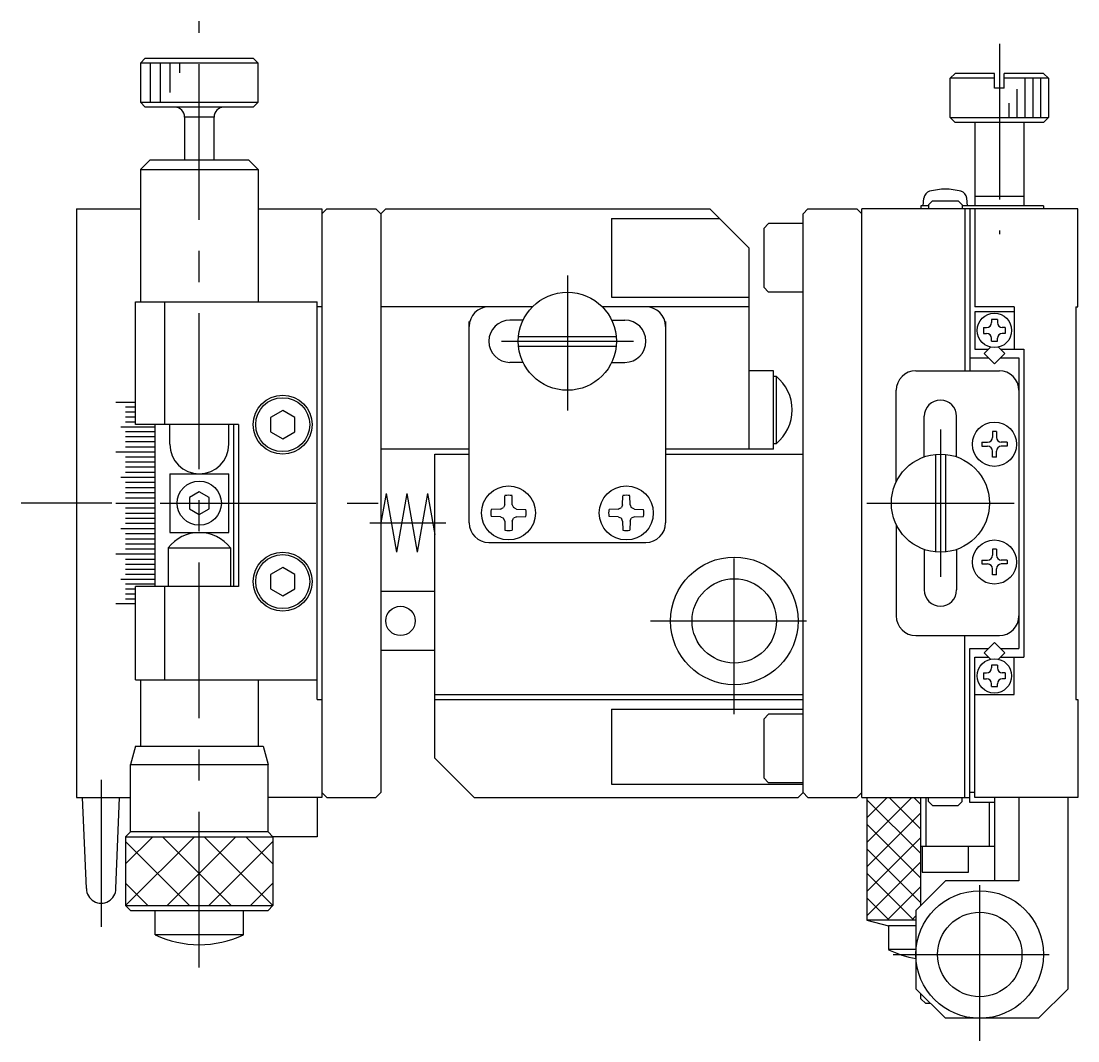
# Model space of a CAD drawing. Extents: x -1 to 373, y -8 to 363.
# Drawn here: x 265.3 to 372.9, y 141.2 to 245.1 of the extents above; entities that cross this region are included whole.
import ezdxf

# ---------------------------------------------------------------- set-up
doc = ezdxf.new("R2010")
doc.units = 0
doc.header["$LTSCALE"] = 0.5
doc.linetypes.add('CENTER', pattern=[50.8, 31.75, -6.35, 6.35, -6.35])
for name, color, linetype in [('MSM_CENTER', 1, 'CENTER'), ('MSM_CONTINUOUS', 7, 'CONTINUOUS'), ('MSM_NARROW', 5, 'CONTINUOUS')]:
    doc.layers.add(name, color=color, linetype=linetype)

msp = doc.modelspace()

# ---------------------------------------------------------------- linework, layer by layer
at = {"layer": 'MSM_CENTER'}
for p, q in [((283.43, 148.67), (283.43, 245.11)), ((364.93, 242.81), (364.93, 223.39)), ((320.93, 219.19), (320.93, 205.43)), ((314.23, 212.49), (327.67, 212.49)), ((358.93, 203.49), (358.93, 188.49)), ((274.51, 195.99), (265.28, 195.99)), ((279.43, 195.99), (302.16, 195.99)), ((351.43, 195.99), (366.43, 195.99)), ((300.81, 193.99), (308.55, 193.99)), ((337.93, 174.47), (337.93, 192.51)), ((329.41, 183.99), (346.45, 183.99)), ((273.43, 167.78), (273.43, 152.82)), ((362.93, 141.19), (362.93, 158.79)), ((354.13, 149.99), (371.73, 149.99))]:
    msp.add_line(p, q, dxfattribs=at)
at = {"layer": 'MSM_CONTINUOUS'}
for p, q in [((277.93, 241.34), (277.43, 240.84)), ((277.93, 241.34), (288.93, 241.34)), ((289.43, 240.84), (288.93, 241.34)), ((289.43, 240.84), (277.43, 240.84)), ((277.43, 240.84), (277.43, 236.84)), ((289.43, 236.84), (289.43, 240.84)), ((360.43, 239.79), (359.93, 239.29)), ((364.43, 239.29), (359.93, 239.29)), ((359.93, 235.29), (359.93, 239.29)), ((364.43, 239.79), (360.43, 239.79)), ((364.43, 238.29), (364.43, 239.79)), ((369.43, 239.79), (365.43, 239.79)), ((365.43, 238.29), (365.43, 239.79)), ((369.93, 239.29), (365.43, 239.29)), ((369.43, 239.79), (369.93, 239.29)), ((369.93, 239.29), (369.93, 235.29)), ((365.43, 238.29), (364.43, 238.29)), ((277.43, 236.84), (289.43, 236.84)), ((277.43, 236.84), (277.93, 236.34)), ((288.93, 236.34), (289.43, 236.84)), ((288.93, 236.34), (277.93, 236.34)), ((284.93, 235.34), (281.93, 235.34)), ((281.93, 235.34), (281.93, 230.99)), ((284.93, 230.99), (284.93, 235.34)), ((359.93, 235.29), (369.93, 235.29)), ((360.43, 234.79), (359.93, 235.29)), ((369.43, 234.79), (360.43, 234.79)), ((362.43, 234.79), (362.43, 226.29)), ((367.43, 234.79), (367.43, 226.29)), ((369.93, 235.29), (369.43, 234.79)), ((277.43, 229.99), (278.43, 230.99)), ((278.43, 230.99), (288.43, 230.99)), ((288.43, 230.99), (289.43, 229.99)), ((277.43, 229.99), (289.43, 229.99)), ((277.43, 229.99), (277.43, 216.49)), ((289.43, 229.99), (289.43, 216.49)), ((362.43, 227.29), (367.43, 227.29)), ((357.73, 226.29), (356.93, 226.29)), ((356.93, 226.29), (356.93, 225.99)), ((357.18, 226.29), (357.25, 227.07)), ((358.13, 226.79), (357.73, 226.39)), ((357.73, 226.39), (357.73, 225.99)), ((358.13, 226.79), (360.73, 226.79)), ((360.73, 226.79), (361.13, 226.39)), ((361.13, 226.39), (361.13, 225.99)), ((369.43, 226.29), (361.13, 226.29)), ((361.68, 226.29), (361.61, 227.07)), ((369.43, 226.29), (369.43, 225.99)), ((270.93, 225.99), (277.43, 225.99)), ((270.93, 225.99), (270.93, 165.99)), ((289.43, 225.99), (295.93, 225.99)), ((295.93, 225.99), (295.93, 165.99)), ((296.43, 225.99), (295.93, 225.49)), ((296.43, 225.99), (301.43, 225.99)), ((301.43, 225.99), (301.93, 225.49)), ((302.43, 225.99), (301.93, 225.49)), ((301.93, 225.49), (301.93, 166.49)), ((302.43, 225.99), (335.43, 225.99)), ((325.43, 224.99), (336.43, 224.99)), ((325.43, 224.99), (325.43, 216.99)), ((339.43, 221.99), (335.43, 225.99)), ((345.43, 225.99), (344.93, 225.49)), ((344.93, 166.49), (344.93, 225.49)), ((345.43, 225.99), (350.43, 225.99)), ((350.93, 225.49), (350.43, 225.99)), ((372.93, 225.99), (350.93, 225.99)), ((350.93, 165.99), (350.93, 225.99)), ((350.93, 166.49), (350.93, 225.49)), ((361.43, 225.99), (361.43, 209.49)), ((361.93, 225.99), (361.93, 209.49)), ((362.43, 225.99), (362.43, 215.99)), ((372.93, 215.99), (372.93, 225.99)), ((340.93, 223.99), (341.43, 224.49)), ((340.93, 223.99), (340.93, 217.99)), ((344.93, 224.49), (341.43, 224.49)), ((339.43, 201.49), (339.43, 221.99)), ((340.93, 217.99), (341.43, 217.49)), ((344.93, 217.49), (341.43, 217.49)), ((276.93, 203.99), (276.93, 216.49)), ((276.93, 216.49), (295.43, 216.49)), ((279.93, 203.99), (279.93, 216.49)), ((295.43, 175.99), (295.43, 216.49)), ((325.43, 216.99), (339.43, 216.99)), ((295.93, 215.99), (295.43, 215.99)), ((317.36, 215.99), (301.93, 215.99)), ((314.36, 215.99), (309.93, 215.99)), ((339.43, 215.99), (324.5, 215.99)), ((366.43, 215.99), (362.43, 215.99)), ((362.43, 215.49), (362.43, 211.69)), ((366.43, 215.49), (362.43, 215.49)), ((366.43, 215.99), (366.43, 211.69)), ((372.73, 215.99), (372.93, 215.99)), ((372.73, 215.99), (372.73, 175.99)), ((310.93, 193.99), (310.93, 214.49)), ((316.41, 214.64), (315.08, 214.64)), ((325.44, 214.64), (326.78, 214.64)), ((330.93, 214.49), (330.93, 193.99)), ((364.73, 214.69), (364.13, 214.69)), ((364.13, 214.69), (364.13, 214.39)), ((364.73, 214.69), (364.73, 214.39)), ((363.33, 213.89), (363.33, 213.29)), ((363.33, 213.89), (363.63, 213.89)), ((363.33, 213.29), (363.63, 213.29)), ((365.53, 213.89), (365.23, 213.89)), ((365.53, 213.29), (365.23, 213.29)), ((365.53, 213.89), (365.53, 213.29)), ((315.95, 212.99), (325.9, 212.99)), ((364.13, 212.49), (364.13, 212.79)), ((364.13, 212.49), (364.73, 212.49)), ((364.73, 212.49), (364.73, 212.79)), ((315.95, 211.99), (325.9, 211.99)), ((362.43, 211.69), (363.82, 211.69)), ((364.02, 211.89), (363.37, 211.24)), ((364.43, 210.18), (363.37, 211.24)), ((365.49, 211.24), (364.43, 210.18)), ((365.49, 211.24), (364.84, 211.89)), ((365.04, 211.69), (367.43, 211.69)), ((367.43, 211.69), (367.43, 180.29)), ((316.41, 210.34), (315.08, 210.34)), ((325.44, 210.34), (326.78, 210.34)), ((361.93, 210.79), (363.82, 210.79)), ((365.04, 210.79), (366.93, 210.79)), ((366.93, 210.79), (366.93, 181.19)), ((341.93, 209.49), (339.43, 209.49)), ((341.93, 201.49), (341.93, 209.49)), ((341.93, 208.94), (342.18, 208.94)), ((342.18, 208.94), (342.18, 202.04)), ((356.43, 209.49), (364.93, 209.49)), ((354.43, 198.17), (354.43, 207.49)), ((276.93, 206.25), (274.93, 206.25)), ((276.93, 205.76), (275.93, 205.76)), ((276.93, 205.26), (275.93, 205.26)), ((276.93, 204.76), (275.93, 204.76)), ((291.93, 205.43), (290.68, 204.71)), ((290.68, 204.71), (290.68, 203.27)), ((293.18, 204.71), (291.93, 205.43)), ((293.18, 203.27), (293.18, 204.71)), ((357.28, 200.71), (357.28, 204.84)), ((360.58, 200.71), (360.58, 204.84)), ((278.93, 203.75), (275.43, 203.75)), ((276.93, 204.26), (275.93, 204.26)), ((287.43, 203.99), (276.93, 203.99)), ((278.93, 187.49), (278.93, 203.99)), ((280.43, 201.99), (280.43, 203.99)), ((286.43, 201.99), (286.43, 203.99)), ((286.93, 203.99), (286.93, 187.49)), ((287.43, 203.99), (287.43, 187.49)), ((278.93, 203.25), (275.93, 203.25)), ((278.93, 202.74), (275.93, 202.74)), ((290.68, 203.27), (291.93, 202.55)), ((291.93, 202.55), (293.18, 203.27)), ((364.23, 203.29), (364.23, 202.69)), ((364.63, 203.29), (364.23, 203.29)), ((364.63, 203.29), (364.63, 202.69)), ((278.93, 202.23), (275.93, 202.23)), ((278.93, 201.71), (275.93, 201.71)), ((310.93, 201.49), (301.93, 201.49)), ((341.93, 201.49), (330.93, 201.49)), ((342.18, 202.04), (341.93, 202.04)), ((363.13, 202.19), (363.73, 202.19)), ((363.13, 202.19), (363.13, 201.79)), ((363.13, 201.79), (363.73, 201.79)), ((365.73, 202.19), (365.13, 202.19)), ((365.73, 201.79), (365.13, 201.79)), ((365.73, 202.19), (365.73, 201.79)), ((278.93, 201.2), (274.93, 201.2)), ((278.93, 200.68), (275.93, 200.68)), ((307.43, 169.99), (307.43, 200.99)), ((307.43, 200.99), (310.93, 200.99)), ((330.93, 200.99), (344.93, 200.99)), ((358.43, 200.96), (358.43, 191.01)), ((359.43, 200.96), (359.43, 191.01)), ((364.23, 200.69), (364.23, 201.29)), ((364.63, 200.69), (364.23, 200.69)), ((364.63, 200.69), (364.63, 201.29)), ((278.93, 200.16), (275.93, 200.16)), ((278.93, 199.65), (275.93, 199.65)), ((278.93, 198.6), (275.43, 198.6)), ((278.93, 199.12), (275.93, 199.12)), ((278.93, 198.08), (275.93, 198.08)), ((280.43, 198.99), (286.43, 198.99)), ((280.43, 198.99), (280.43, 192.99)), ((286.43, 192.99), (286.43, 198.99)), ((278.93, 197.56), (275.93, 197.56)), ((278.93, 197.04), (275.93, 197.04)), ((283.43, 197.14), (282.43, 196.57)), ((284.43, 196.57), (283.43, 197.14)), ((274.93, 195.99), (278.93, 195.99)), ((278.93, 196.51), (275.93, 196.51)), ((282.43, 196.57), (282.43, 195.41)), ((284.43, 195.41), (284.43, 196.57)), ((302.46, 196.99), (301.93, 193.99)), ((302.46, 196.99), (303.52, 190.99)), ((304.57, 196.99), (303.52, 190.99)), ((304.57, 196.99), (305.63, 190.99)), ((306.69, 196.99), (305.63, 190.99)), ((306.69, 196.99), (307.43, 192.79)), ((314.55, 195.81), (314.57, 196.75)), ((315.31, 195.81), (315.29, 196.75)), ((326.55, 195.81), (326.57, 196.75)), ((327.31, 195.81), (327.29, 196.75)), ((278.93, 195.47), (275.93, 195.47)), ((278.93, 194.94), (275.93, 194.94)), ((282.43, 195.41), (283.43, 194.83)), ((283.43, 194.83), (284.43, 195.41)), ((314.1, 195.37), (313.17, 195.35)), ((314.1, 195.37), (314.43, 195.53)), ((314.55, 195.81), (314.43, 195.53)), ((315.31, 195.81), (315.43, 195.53)), ((315.76, 195.37), (315.43, 195.53)), ((315.76, 195.37), (316.69, 195.35)), ((326.1, 195.37), (325.17, 195.35)), ((326.1, 195.37), (326.43, 195.53)), ((326.55, 195.81), (326.43, 195.53)), ((327.31, 195.81), (327.43, 195.53)), ((327.76, 195.37), (327.43, 195.53)), ((327.76, 195.37), (328.69, 195.35)), ((278.93, 194.42), (275.93, 194.42)), ((278.93, 193.9), (275.93, 193.9)), ((314.1, 194.61), (313.17, 194.63)), ((314.1, 194.61), (314.43, 194.45)), ((314.55, 194.17), (314.43, 194.45)), ((314.55, 194.17), (314.57, 193.23)), ((315.31, 194.17), (315.29, 193.23)), ((315.31, 194.17), (315.43, 194.45)), ((315.76, 194.61), (315.43, 194.45)), ((315.76, 194.61), (316.69, 194.63)), ((326.1, 194.61), (325.17, 194.63)), ((326.1, 194.61), (326.43, 194.45)), ((326.55, 194.17), (326.43, 194.45)), ((326.55, 194.17), (326.57, 193.23)), ((327.31, 194.17), (327.29, 193.23)), ((327.31, 194.17), (327.43, 194.45)), ((327.76, 194.61), (327.43, 194.45)), ((327.76, 194.61), (328.69, 194.63)), ((354.43, 193.81), (354.43, 184.49)), ((278.93, 193.37), (275.43, 193.37)), ((278.93, 192.85), (275.93, 192.85)), ((280.43, 192.99), (286.43, 192.99)), ((278.93, 192.33), (275.93, 192.33)), ((278.93, 191.81), (275.93, 191.81)), ((312.93, 191.99), (328.93, 191.99)), ((278.93, 190.78), (274.93, 190.78)), ((278.93, 191.3), (275.93, 191.3)), ((280.25, 191.42), (286.6, 191.42)), ((280.25, 191.42), (280.25, 187.49)), ((286.6, 191.42), (286.6, 187.49)), ((357.28, 191.27), (357.28, 187.14)), ((360.58, 191.27), (360.58, 187.14)), ((364.23, 191.29), (364.23, 190.69)), ((364.63, 191.29), (364.23, 191.29)), ((364.63, 191.29), (364.63, 190.69)), ((278.93, 190.26), (275.93, 190.26)), ((278.93, 189.75), (275.93, 189.75)), ((363.13, 190.19), (363.13, 189.79)), ((363.13, 190.19), (363.73, 190.19)), ((363.13, 189.79), (363.73, 189.79)), ((365.73, 190.19), (365.13, 190.19)), ((365.73, 189.79), (365.13, 189.79)), ((365.73, 190.19), (365.73, 189.79)), ((278.93, 189.24), (275.93, 189.24)), ((278.93, 188.73), (275.93, 188.73)), ((291.93, 189.43), (290.68, 188.71)), ((290.68, 188.71), (290.68, 187.27)), ((293.18, 188.71), (291.93, 189.43)), ((293.18, 187.27), (293.18, 188.71)), ((364.23, 188.69), (364.23, 189.29)), ((364.63, 188.69), (364.23, 188.69)), ((364.63, 188.69), (364.63, 189.29)), ((278.93, 188.22), (275.43, 188.22)), ((278.93, 187.72), (275.93, 187.72)), ((287.43, 187.49), (276.93, 187.49)), ((276.93, 177.99), (276.93, 187.49)), ((279.93, 177.99), (279.93, 187.49)), ((276.93, 187.22), (275.93, 187.22)), ((276.93, 186.72), (275.93, 186.72)), ((290.68, 187.27), (291.93, 186.55)), ((291.93, 186.55), (293.18, 187.27)), ((307.43, 186.99), (301.93, 186.99)), ((276.93, 185.73), (274.93, 185.73)), ((276.93, 186.22), (275.93, 186.22)), ((356.43, 182.49), (364.93, 182.49)), ((361.43, 165.99), (361.43, 182.49)), ((307.43, 180.99), (301.93, 180.99)), ((361.93, 181.19), (363.82, 181.19)), ((361.93, 165.49), (361.93, 181.19)), ((364.43, 181.8), (363.37, 180.74)), ((365.49, 180.74), (364.43, 181.8)), ((365.04, 181.19), (366.93, 181.19)), ((362.43, 165.99), (362.43, 180.29)), ((362.43, 180.29), (363.82, 180.29)), ((364.02, 180.09), (363.37, 180.74)), ((365.49, 180.74), (364.84, 180.09)), ((365.04, 180.29), (367.43, 180.29)), ((366.43, 176.49), (366.43, 180.29)), ((364.73, 179.49), (364.13, 179.49)), ((364.13, 179.49), (364.13, 179.19)), ((364.73, 179.49), (364.73, 179.19)), ((276.93, 177.99), (295.43, 177.99)), ((277.43, 177.99), (277.43, 171.24)), ((289.43, 177.99), (289.43, 171.24)), ((363.33, 178.69), (363.33, 178.09)), ((363.33, 178.69), (363.63, 178.69)), ((363.33, 178.09), (363.63, 178.09)), ((365.53, 178.69), (365.23, 178.69)), ((365.53, 178.09), (365.23, 178.09)), ((365.53, 178.69), (365.53, 178.09)), ((364.13, 177.29), (364.13, 177.59)), ((364.13, 177.29), (364.73, 177.29)), ((364.73, 177.29), (364.73, 177.59)), ((295.43, 175.99), (295.93, 175.99)), ((307.43, 176.48), (344.93, 176.48)), ((307.43, 175.99), (344.93, 175.99)), ((362.43, 176.49), (366.43, 176.49)), ((372.73, 175.99), (372.93, 175.99)), ((372.93, 175.99), (372.93, 165.99)), ((325.43, 174.99), (344.93, 174.99)), ((325.43, 174.99), (325.43, 167.35)), ((340.93, 173.99), (341.43, 174.49)), ((344.93, 174.49), (341.43, 174.49)), ((340.93, 173.99), (340.93, 167.99)), ((276.93, 171.24), (276.43, 169.37)), ((276.93, 171.24), (289.93, 171.24)), ((289.93, 171.24), (290.43, 169.37)), ((276.43, 169.37), (290.43, 169.37)), ((276.43, 162.49), (276.43, 169.37)), ((290.43, 162.49), (290.43, 169.37)), ((307.43, 169.99), (311.43, 165.99)), ((340.93, 167.99), (341.43, 167.49)), ((325.43, 167.35), (344.93, 167.35)), ((344.93, 167.49), (341.43, 167.49)), ((270.93, 165.99), (276.43, 165.99)), ((271.93, 156.71), (271.52, 165.99)), ((274.93, 156.71), (275.31, 165.99)), ((295.93, 165.99), (290.43, 165.99)), ((295.43, 165.99), (295.43, 161.99)), ((296.43, 165.99), (295.93, 166.49)), ((296.43, 165.99), (301.43, 165.99)), ((301.93, 166.49), (301.43, 165.99)), ((311.43, 165.99), (344.43, 165.99)), ((344.43, 165.99), (344.93, 166.49)), ((345.43, 165.99), (344.93, 166.49)), ((345.43, 165.99), (350.43, 165.99)), ((350.43, 165.99), (350.93, 166.49)), ((350.93, 165.99), (361.93, 165.99)), ((351.43, 165.99), (351.43, 153.49)), ((356.93, 154.99), (356.93, 165.99)), ((357.43, 165.99), (357.43, 160.99)), ((357.73, 165.59), (357.73, 165.99)), ((361.13, 165.59), (361.13, 165.99)), ((362.43, 166.49), (361.93, 166.49)), ((372.93, 165.99), (362.43, 165.99)), ((364.43, 165.99), (364.43, 157.49)), ((366.93, 165.99), (366.93, 157.49)), ((371.93, 146.49), (371.93, 165.99)), ((357.73, 165.59), (358.13, 165.19)), ((358.13, 165.19), (360.73, 165.19)), ((360.73, 165.19), (361.13, 165.59)), ((364.43, 165.49), (361.93, 165.49)), ((363.93, 160.99), (363.93, 165.49)), ((275.93, 161.99), (276.43, 162.49)), ((275.93, 161.99), (290.93, 161.99)), ((275.93, 161.99), (275.93, 154.99)), ((290.43, 162.49), (276.43, 162.49)), ((290.43, 162.49), (290.93, 161.99)), ((295.43, 161.99), (290.93, 161.99)), ((290.93, 161.99), (290.93, 154.99)), ((364.43, 160.99), (356.93, 160.99)), ((357.08, 160.99), (357.08, 158.39)), ((361.78, 158.39), (361.78, 160.99)), ((357.08, 158.39), (361.78, 158.39)), ((356.43, 154.49), (359.43, 157.49)), ((366.93, 157.49), (359.43, 157.49)), ((275.93, 154.99), (290.93, 154.99)), ((276.43, 154.49), (275.93, 154.99)), ((276.43, 154.49), (290.43, 154.49)), ((278.93, 151.99), (278.93, 154.49)), ((287.93, 151.99), (287.93, 154.49)), ((290.43, 154.49), (290.93, 154.99)), ((290.93, 154.99), (290.93, 154.99)), ((356.43, 154.49), (356.43, 146.49)), ((356.43, 153.49), (351.43, 153.49)), ((351.43, 153.49), (353.63, 152.9)), ((356.43, 152.9), (353.63, 152.9)), ((353.63, 152.9), (353.63, 150.49)), ((287.93, 151.99), (278.93, 151.99)), ((356.45, 150.49), (353.63, 150.49)), ((356.43, 146.49), (359.43, 143.49)), ((368.93, 143.49), (371.93, 146.49)), ((356.93, 145.49), (356.93, 145.99)), ((356.93, 145.49), (357.43, 144.99)), ((357.93, 144.99), (357.43, 144.99)), ((368.93, 143.49), (359.43, 143.49))]:
    msp.add_line(p, q, dxfattribs=at)
for centre, radius in [((320.93, 212.49), 5), ((364.43, 213.59), 1.75), ((291.93, 203.99), 3), ((291.93, 203.99), 2.75), ((364.43, 201.99), 2.25), ((358.93, 195.99), 5), ((283.43, 195.99), 2.25), ((314.93, 194.99), 2.75), ((326.93, 194.99), 2.75), ((364.43, 189.99), 2.25), ((291.93, 187.99), 3), ((291.93, 187.99), 2.75), ((337.93, 183.99), 6.5), ((337.93, 183.99), 4.3), ((303.93, 183.99), 1.5), ((364.43, 178.39), 1.75), ((362.93, 149.99), 6.5), ((362.93, 149.99), 4.3)]:
    msp.add_circle(centre, radius, dxfattribs=at)
for centre, radius, start, end in [((280.93, 235.34), 1, 0, 90), ((285.93, 235.34), 1, 90, 180), ((358.04, 227), 0.8, 105.4422, 175.0005), ((359.43, 221.99), 6, 74.5572, 105.4428), ((360.81, 227), 0.8, 5.0006, 74.5578), ((312.93, 213.99), 2, 90, 180), ((328.93, 213.99), 2, 0, 90), ((315.08, 212.49), 2.15, 90, 270), ((326.78, 212.49), 2.15, 270, 90), ((363.63, 214.39), 0.5, 270, 0), ((365.23, 214.39), 0.5, 180, 270), ((363.63, 212.79), 0.5, 0, 90), ((365.23, 212.79), 0.5, 90, 180), ((339.4, 205.49), 4.43, 308.8801, 51.1199), ((356.43, 207.49), 2, 90, 180), ((364.93, 207.49), 2, 0, 90), ((358.93, 204.84), 1.65, 0, 180), ((363.73, 202.69), 0.5, 270, 359.9983), ((365.13, 202.69), 0.5, 180.0017, 270), ((283.43, 201.99), 3, 180, 0), ((363.73, 201.29), 0.5, 0, 90), ((365.13, 201.29), 0.5, 90, 179.9982), ((314.93, 194.99), 1.8, 78.463, 101.537), ((326.93, 194.99), 1.8, 78.463, 101.537), ((314.93, 194.99), 1.8, 168.463, 191.537), ((314.93, 194.99), 1.8, 348.463, 11.537), ((326.93, 194.99), 1.8, 168.463, 191.537), ((326.93, 194.99), 1.8, 348.463, 11.537), ((312.93, 193.99), 2, 180, 270), ((328.93, 193.99), 2, 270, 0), ((283.43, 188.99), 4, 37.463, 142.537), ((314.93, 194.99), 1.8, 258.463, 281.537), ((326.93, 194.99), 1.8, 258.463, 281.537), ((363.73, 190.69), 0.5, 270, 359.9983), ((365.13, 190.69), 0.5, 180.0017, 270), ((363.73, 189.29), 0.5, 0.0004, 90), ((365.13, 189.29), 0.5, 90, 179.9982), ((358.93, 187.14), 1.65, 180, 0), ((356.43, 184.49), 2, 180.0001, 270), ((364.93, 184.49), 2, 270, 0), ((363.63, 179.19), 0.5, 270, 0), ((365.23, 179.19), 0.5, 180, 270), ((363.63, 177.59), 0.5, 0, 90), ((365.23, 177.59), 0.5, 90, 180), ((273.43, 156.71), 1.5, 179.9999, 0.0001), ((283.43, 161.61), 10.62, 244.94, 295.06), ((357.93, 159.23), 9.75, 243.8162, 261.2137)]:
    msp.add_arc(centre, radius, start, end, dxfattribs=at)
at = {"layer": 'MSM_NARROW'}
for p, q in [((278.43, 240.84), (278.43, 236.84)), ((279.43, 240.84), (279.43, 236.84)), ((280.43, 240.84), (280.43, 237.84)), ((281.43, 240.84), (281.43, 239.84)), ((367.53, 239.29), (367.53, 235.29)), ((368.33, 239.29), (368.33, 235.29)), ((369.13, 239.29), (369.13, 235.29)), ((366.73, 235.29), (366.73, 238.19)), ((365.93, 235.29), (365.93, 236.76)), ((351.43, 163.92), (353.5, 165.99)), ((351.43, 161.42), (356, 165.99)), ((353.71, 165.99), (356.93, 162.77)), ((356.21, 165.99), (356.93, 165.27)), ((351.43, 165.77), (356.93, 160.27)), ((351.43, 158.92), (356.93, 164.42)), ((351.43, 163.27), (356.93, 157.77)), ((278.69, 161.99), (275.93, 159.23)), ((282.93, 161.99), (275.93, 154.99)), ((282.44, 154.99), (275.93, 161.5)), ((282.97, 158.7), (279.69, 161.99)), ((287.17, 161.99), (280.17, 154.99)), ((290.93, 154.99), (283.93, 161.99)), ((290.93, 161.5), (284.41, 154.99)), ((290.93, 159.23), (288.17, 161.99)), ((351.43, 156.42), (356.93, 161.92)), ((351.43, 160.77), (356.93, 155.27)), ((351.43, 153.92), (356.93, 159.42)), ((286.69, 154.99), (282.97, 158.7)), ((351.43, 158.27), (356.21, 153.49)), ((278.2, 154.99), (275.93, 157.26)), ((290.93, 157.26), (288.66, 154.99)), ((353.5, 153.49), (356.93, 156.92)), ((351.43, 155.77), (353.71, 153.49)), ((356, 153.49), (356.43, 153.92))]:
    msp.add_line(p, q, dxfattribs=at)

doc.saveas('drawing.dxf')
